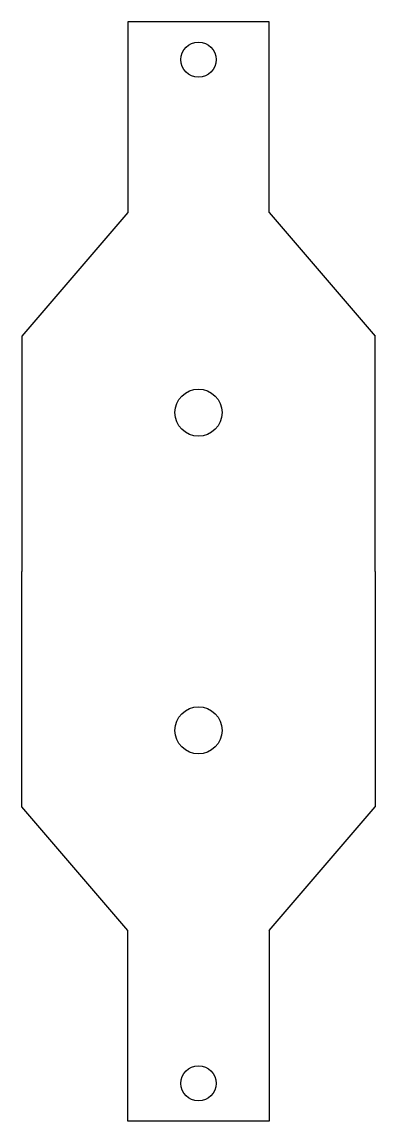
# Model space of a CAD drawing. Header units: millimetres. Extents: x -5 to 25, y 6.8 to 100.2.
import ezdxf

# ---------------------------------------------------------------- set-up
doc = ezdxf.new("R2010")
doc.units = ezdxf.units.MM
doc.layers.add('Sketch plane 01', color=7, linetype='Continuous')

msp = doc.modelspace()

# ---------------------------------------------------------------- linework, layer by layer
at = {"layer": 'Sketch plane 01'}
for p, q in [((16, 100.202), (4, 100.202)), ((4, 100.202), (4, 84)), ((16, 84), (16, 100.202)), ((4, 84), (-5, 73.5)), ((16, 84), (25, 73.5)), ((-5, 73.5), (-5, 53.5)), ((25, 53.5), (25, 73.5)), ((-5, 33.5), (-5, 53.5)), ((25, 53.5), (25, 33.5)), ((4, 23), (-5, 33.5)), ((16, 23), (25, 33.5)), ((4, 6.798), (4, 23)), ((16, 23), (16, 6.798)), ((16, 6.798), (4, 6.798))]:
    msp.add_line(p, q, dxfattribs=at)
for centre, radius in [((10, 97), 1.5), ((10, 67), 2), ((10, 40), 2), ((10, 40), 2), ((10, 10), 1.5), ((10, 10), 1.5)]:
    msp.add_circle(centre, radius, dxfattribs=at)

doc.saveas('drawing.dxf')
